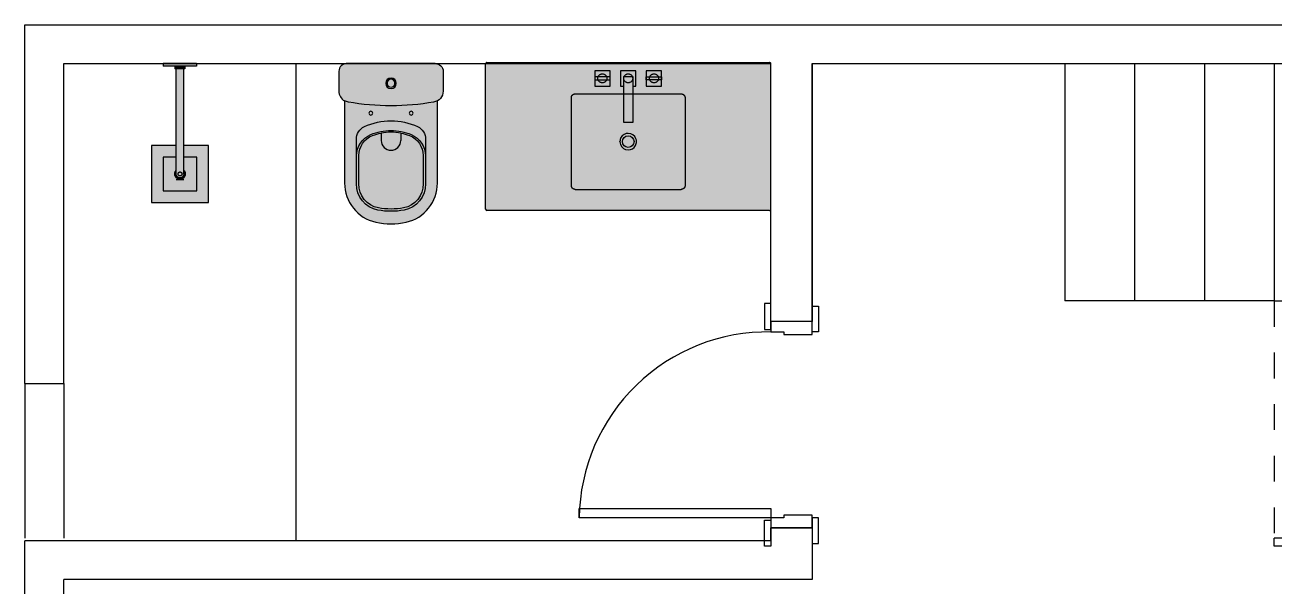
# Model space of a CAD drawing. Header units: millimetres. Extents: x 0 to 7.5, y 0 to 16.2.
# Drawn here: x 0 to 4.84, y 14.045 to 16.22 of the extents above; entities that cross this region are included whole.
import ezdxf

# ---------------------------------------------------------------- set-up
doc = ezdxf.new("R2010")
doc.units = ezdxf.units.MM
for name, pattern in [('CACHE', [0.239999994635582, 0.119999997317791, -0.119999997317791]), ('CONTINU', [0]), ('DASHSPACE', [30, 12, -18]), ('HIDDEN', [9.524999999999999, 6.35, -3.175])]:
    doc.linetypes.add(name, pattern=pattern)
for name, color, linetype in [('AI-Caixilhos', 2, 'Continuous'), ('AI-Equip san', 1, 'Continuous'), ('ARQ_Alvenaria', 4, 'Continuous'), ('ARQ_Caixilho', 1, 'Continuous'), ('ARQ_Escada', 1, 'Continuous')]:
    doc.layers.add(name, color=color, linetype=linetype)
doc.layers.add('AI-Hatch equip san', color=255, linetype='Continuous', lineweight=0)

# ---------------------------------------------------------------- blocks, each defined once
blk = doc.blocks.new('BACIA VOGUE PLUS CP525 - PLANTA')
at = {"layer": 'AI-Hatch equip san'}
h = blk.add_hatch(color=256, dxfattribs=at)
h.paths.add_polyline_path([(0.2029819681127663, -0.1064209892956125), (0.2029821046336622, -0.02928925581885622, 0.4177746611043462), (0.1726251087268054, 0), (-0.172390264361141, 0, 0.4037668227474437), (-0.2013260020143264, -0.02928925366165558), (-0.2013258655098014, -0.1064209903387479, 0.2675957906071498), (-0.1791717963060364, -0.1440773359719341, 0.0873507331019102), (-0.1648816062894412, -0.149159383672389, 0.0419215482761166), (0.0008280874545505412, -0.1630741347769273, 0.0419217918455576), (0.1665385319127211, -0.149159218187906, -0.002557810752443), (0.1660972889040124, -0.1492338565936784, 0.3663366426868632)])
h.paths.add_polyline_path([(0.000828279892999717, -0.0966472008089756, -1), (0.000828279892999717, -0.05569838569877383, -1)], flags=16)
h.paths.add_polyline_path([(0.000828279892999717, -0.09165344275255016, -1), (0.000828279892999717, -0.06069214375519927, -1)], flags=0)
edge = h.paths.add_edge_path()
edge.add_line((-0.179171800256043, -0.1440773337308894), (-0.1791718248801715, -0.4629633556741144))
edge.add_arc((-0.02361626332749722, -0.4629633420750157), 0.1555555615526769, 180.0000050089562, 257.2909584115675)
edge.add_arc((0.0008290131787589416, -0.3545744550481764), 0.2666668677911435, 257.2907881814603, 282.7088727248874)
edge.add_arc((0.02527249099047424, -0.4629635634870866), 0.1555557412784841, 282.7091245076064, 360.0000815526128)
edge.add_line((0.1808282322687944, -0.4629633420750174), (0.1808282059156596, -0.1440774909092131))
edge.add_arc((0.1592437205758728, -0.1060341745997153), 0.0437399579698938, 279.0147632878452, 299.5691041169531, ccw=False)
edge.add_arc((0.0008483444686646635, 0.83035844521706), 0.9934325802005164, 269.9988316858968, 279.575166714042, ccw=False)
edge.add_arc((0.0008077062437763516, 0.830359645168274), 0.9934337801542708, 260.42484044789285, 270.00117547591265, ccw=False)
edge.add_arc((-0.1575869271711525, -0.1060348338966151), 0.0437394391793126, 240.4299263300798, 260.9840415205306, ccw=False)
for points in [[(-0.1707345083475786, -6.550523547588227e-06, 0.4200999088809455), (-0.2013260020143264, -0.02928925366165558), (-0.2013258655098014, -0.1064209903387479, 0.2675957906093825), (-0.1791717963057238, -0.1440773359721135)], [(0.1723906083508666, -6.550606171273898e-06, -0.4200999559944218), (0.2029821046336622, -0.02928925581885622), (0.2029819681127663, -0.1064209892956125, -0.3663366426868458), (0.1660972889040124, -0.1492338565936784, -0.0418089791809137), (0.0008280874566537477, -0.1630741347769273, -0.0418089791803658), (-0.1644413153449875, -0.1492338605347605, -0.0899254475467314), (-0.1791717963057238, -0.1440773359721135)], [(-0.179171800256043, -0.1440773337308894), (-0.1791718248801715, -0.4629633556741144, 0.3506406100393655), (-0.05783850962987458, -0.6147077673037131, 0.1113643007795019), (0.05949499643921285, -0.614708114511199, 0.3506406278863314), (0.1808282322687944, -0.4629633420750174), (0.1808282059156596, -0.1440774909092131)], [(-0.132513497435383, -0.3574158843918429, -0.3055382144920512), (-0.07730141839127214, -0.2748073760160654, -0.0974481896694778), (0.0008282708789408844, -0.259434192897011, -0.0974482197534445), (0.07895782445970667, -0.2748076429495949, -0.305538199285392), (0.134169447640005, -0.3574158822718747)], [(0.03905046260476297, -0.2693427366265873, -0.0429944799334745), (0.07206227793935227, -0.2787721903447942, -0.3122724263513446), (0.1252845301719674, -0.3563552579527283, 0.0050697164946249), (0.1259470929436759, -0.4656767120527601, -0.3657371896726949), (0.04974796577781149, -0.5589379507935455, -0.0461563593288864), (0.0008282830741279668, -0.5634636754443321, -0.0461563593301599), (-0.04809201339284641, -0.5589379512019637, -0.3657371811576453), (-0.1242911428287528, -0.4656767170823155, 0.0050697194659062), (-0.1236289481859956, -0.3563551451271287, -0.3122724416186567), (-0.07040597825655937, -0.2787725150340066, -0.0429942775378125), (-0.03739405521619688, -0.2693427662983545)], [(0.03905046260476297, -0.2693427366265873, 0.0481105261590189), (0.0008282711509366436, -0.2656564264079293, 0.0481106987763615), (-0.03739405521619688, -0.2693427662983545)]]:
    blk.add_lwpolyline(points, format="xyb")
at = {"ltscale": 0.1519950866699219}
blk.add_lwpolyline([(0.1723902643611552, 0), (-0.1723902643611552, 0)], dxfattribs=at)
for points in [[(0.000828279892999717, -0.05569838569877383, 1), (0.000828279892999717, -0.0966472008089756, 1)], [(0.000828279892999717, -0.06069214375519927, 1), (0.000828279892999717, -0.09165344275255016, 1)], [(-0.07739395361792845, -0.1842227057841157, 1), (-0.07739395361792845, -0.1993338177771555, 1)], [(0.07905051340392788, -0.1842227057841157, 1), (0.07905051340392788, -0.1993338177771555, 1)], [(-0.1023248054166004, -0.2440429508928723, -0.1093424138520017), (0.0008282692082559606, -0.221211972085877, -0.109342413851093), (0.1039809750380698, -0.244042953662948, -0.2959563080926484), (0.1348014425820168, -0.2932387551190754, 0.0080034057414445), (0.1348348099471366, -0.4655327266334943, -0.3657371896726949), (0.05137885102450923, -0.5676761350371677, -0.0461563593288864), (0.0008282831801977864, -0.5723525586888734, -0.0461563593301599), (-0.04972228477711838, -0.5676761362429747, -0.3657371811576453), (-0.133178859840001, -0.465532732142055, 0.0080034085963835), (-0.1331455699801438, -0.2932383623762203, -0.2959562259815054)]]:
    blk.add_lwpolyline(points, format="xyb", close=True)
at = {"ltscale": 0.1402225494384766}
blk.add_lwpolyline([(-0.03739405521619688, -0.2693427662983545), (-0.03739394329934953, -0.2973523270843721, 0.9999999562886204), (0.03905050308534896, -0.2973523237428797)], format="xyb", dxfattribs=at)
at = {"ltscale": 0.1453723907470703}
blk.add_lwpolyline([(0.03905046260476297, -0.2693427366265873), (0.03905046260476297, -0.2983810062038437)], dxfattribs=at)
blk = doc.blocks.new('CUBA L117 - PLANTA')
at = {"layer": 'AI-Hatch equip san'}
blk.add_hatch(color=256, dxfattribs=at).paths.add_polyline_path([(0.5524999999997818, -0.0050060587198004, 0.4142135361783456), (0.5474939408322826, 0), (-0.5474939412802087, 0, 0.4142135361843708), (-0.5525000000002365, -0.0050060591674992), (-0.5525000000002365, -0.5693517551619607, 0.4142135362161423), (-0.5474939408325099, -0.5743578138822159), (0.5474939412799813, -0.5743578138822159, 0.4142135361824266), (0.5524999999997818, -0.5693517547147167)])
for p, q in [((-0.5474939412802087, 0), (0.5474939412799813, 0)), ((-0.5525000000002365, -0.5693517551621881), (-0.5525000000002365, -0.0050060587198004)), ((0.5524999999997818, -0.5693517551621881), (0.5524999999997818, -0.0050060587198004)), ((-0.2202665454831276, -0.4772866718114983), (-0.2202665454831276, -0.1371196500231235)), ((-0.2051258455473999, -0.1219789882804889), (0.2051259983199998, -0.1219789882804889)), ((0.2202666982557275, -0.1371196500231235), (0.2202666982557275, -0.4772866718114983)), ((-0.2051258455473999, -0.4924273526507932), (0.2051259983199998, -0.4924273526507932)), ((0.5474939412799813, -0.5743578138822159), (-0.5474939412802087, -0.5743578138822159))]:
    blk.add_line(p, q)
at = {"ltscale": 0.0018122271722185}
for p, q in [((-0.0003627207922818, -0.2751664399038418), (3.81930931e-08, -0.2751568916046381)), ((-0.0003627207922818, -0.33923988193078), (3.81930931e-08, -0.3392494302299838))]:
    blk.add_line(p, q, dxfattribs=at)
at = {"ltscale": 0.0018160405515093}
for p, q in [((3.81930931e-08, -0.2751568916046381), (0.0003635610423771, -0.2751664399038418)), ((3.81930931e-08, -0.3392494302299838), (0.0003635610423771, -0.33923988193078))]:
    blk.add_line(p, q, dxfattribs=at)
at = {"ltscale": 0.0015358407160772}
for p, q in [((-0.0320459637673594, -0.3072031609171972), (-0.0320372557182509, -0.3068957438745201)), ((-0.0320372557182509, -0.3075105779601017), (-0.0320459637673594, -0.3072031609171972))]:
    blk.add_line(p, q, dxfattribs=at)
at = {"ltscale": 0.0018530181748995}
for p, q in [((0.03204749149495, -0.3072031609171972), (0.0320366446269418, -0.3068322667809298)), ((0.0320366446269418, -0.3075740550534647), (0.03204749149495, -0.3072031609171972))]:
    blk.add_line(p, q, dxfattribs=at)
for points in [[(-0.2202665454831276, -0.1371196500231235), (-0.2202487474532972, -0.1366583907827135), (-0.2202388172222527, -0.136427780259055), (-0.220220866419595, -0.1360765556191836), (-0.2201984088196696, -0.1357256365249668), (-0.2201701458538992, -0.1353777728866135), (-0.2201532644608051, -0.135204070226564), (-0.2201342442485838, -0.1350305967255281), (-0.2201057521237999, -0.1348028124984921), (-0.2200730587469479, -0.1345755629763516), (-0.2200361641187101, -0.1343489245450655), (-0.2199949918524453, -0.1341230499779158), (-0.2199496947207535, -0.1338978628882614), (-0.2199005018828757, -0.1336735924355707), (-0.2198610865036699, -0.1335058479141935), (-0.2198196086915232, -0.1333385617112981), (-0.2197306949290123, -0.1330056698059252), (-0.2196339897541293, -0.1326748403332658), (-0.2195299514853559, -0.1323462260661472), (-0.2194189620549878, -0.1320199797771693), (-0.2193008686897429, -0.1316962542393867), (-0.2191756713898485, -0.131375202225172), (-0.2190432937691185, -0.1310570528939934), (-0.2189038122135116, -0.1307418826320372), (-0.2187570739506555, -0.1304300733715991), (-0.2186034609121634, -0.130122159817347), (-0.2184426675526083, -0.1298179128098127), (-0.2182779784870945, -0.1295229849424686), (-0.2181065674189995, -0.129231800008256), (-0.2179336286226317, -0.1289523021926016), (-0.2177545789149917, -0.1286767000829059), (-0.2175728556837839, -0.1284099587949186), (-0.2173854798591037, -0.12814711321289), (-0.2171922222821649, -0.1278879341780339), (-0.2169933884983948, -0.1276329563945637), (-0.2167847772564073, -0.1273772147474119), (-0.2165706661937747, -0.1271260562837142), (-0.2163448680130386, -0.1268727590011167), (-0.2161133408526439, -0.1266246559932824), (-0.2158727237115272, -0.1263783098725071), (-0.2156265303635791, -0.1261376163447494), (-0.2153783509693312, -0.1259057836389275), (-0.2151249773003201, -0.1256796035261232), (-0.2148733605181405, -0.1254648813726362), (-0.2146170841663206, -0.1252558118121669), (-0.2143614189053551, -0.1250562905509014), (-0.2141015523927763, -0.1248623454962399), (-0.2138380193334797, -0.1246743585807053), (-0.2135704377951697, -0.124492024257961), (-0.2132943009805785, -0.1243125926184803), (-0.2130143448464423, -0.1241392718902716), (-0.2127228543668025, -0.1239677080493493), (-0.2124276209538038, -0.1238028662110082), (-0.2121233739462696, -0.1236420728514531), (-0.2118154603920175, -0.1234884598131885), (-0.2115036511315793, -0.1233417215501049), (-0.2111884808696232, -0.1232022399947255), (-0.2108703315384446, -0.123069862373768), (-0.2105492795244572, -0.1229446650738737), (-0.2102255539864473, -0.1228265717086288), (-0.2098993076974693, -0.1227155822782606), (-0.2095706934303507, -0.1226115440094873), (-0.2092398639576913, -0.1225148388346042), (-0.2089069720525458, -0.1224259250720934), (-0.208739685849423, -0.1223844472599467), (-0.2085719413282732, -0.1223450318807409), (-0.2083476708753551, -0.122295839042863), (-0.2081224837857007, -0.1222505419111712), (-0.207896609218551, -0.1222093696449065), (-0.2076699707872649, -0.1221724750166686), (-0.2074427212651244, -0.1221397816398166), (-0.2072149370380885, -0.1221112895150327), (-0.2070414635372799, -0.1220922693028115), (-0.2068677608772305, -0.1220753879097174), (-0.2065198972386497, -0.122047124943947), (-0.2061689781444329, -0.1220246673440215), (-0.2058177535045615, -0.1220067165415912), (-0.2055871429811304, -0.1219967863103193), (-0.2051258455473999, -0.1219789882804889)], [(0.2051259983199998, -0.1219789882804889), (0.2055872193670893, -0.1219967863103193), (0.2058179062771614, -0.1220067165415912), (0.2061689781442055, -0.1220246673440215), (0.2065200500112496, -0.122047124943947), (0.206867913649603, -0.1220753879097174), (0.2070416163096524, -0.1220922693028115), (0.2072150134240474, -0.1221112895150327), (0.2074427976513107, -0.1221397816398166), (0.2076701235598648, -0.1221724750166686), (0.2078966856045099, -0.1222093696449065), (0.2081226365580733, -0.1222505419111712), (0.2083476708749004, -0.122295839042863), (0.2085720941006457, -0.1223450318807409), (0.2087398386220229, -0.1223844472599467), (0.2089069720523184, -0.1224259250720934), (0.2092400167302912, -0.1225148388346042), (0.2095707698163096, -0.1226115440094873), (0.2098993840836556, -0.1227155822782606), (0.2102255539862199, -0.1228265717086288), (0.2105494322968298, -0.1229446650738737), (0.2108704079246308, -0.123069862373768), (0.2111886336422231, -0.1232022399947255), (0.2115038039039518, -0.1233417215501049), (0.2118156131646174, -0.1234884598131885), (0.2121234503324558, -0.1236420728514531), (0.2124276209535765, -0.1238028662110082), (0.2127226252073342, -0.123967555276522), (0.2130138101415468, -0.1241389663448444), (0.2132933843436149, -0.1243119051409849), (0.2135688336804833, -0.1244909548486248), (0.2138357277412979, -0.12467267808006), (0.2140984969369128, -0.1248600539045128), (0.2143577523581825, -0.1250533114814516), (0.2146125773688254, -0.1252521452652218), (0.2148684717888045, -0.1254607565072092), (0.2151196302525022, -0.1256748675698418), (0.2153729275350997, -0.1259006657505779), (0.215621030542934, -0.1261321929109727), (0.2158673002772957, -0.1263728100520893), (0.2161079174184124, -0.1266190034000374), (0.2163398265108753, -0.1268671827942853), (0.2165660830100933, -0.1271205564635238), (0.2167807287771666, -0.127372173245476), (0.2169898747240495, -0.1276284495972959), (0.2171893959853151, -0.1278841148582614), (0.2173832646533356, -0.1281439813708403), (0.2175713279555111, -0.1284075144301369), (0.2177535858918418, -0.1286750959684468), (0.2179329411449089, -0.128951232783038), (0.2181063382595312, -0.1292311889171742), (0.2182779021004535, -0.129522679396814), (0.2184427439387946, -0.1298179128098127), (0.2186034609117087, -0.130122159817347), (0.2187571503366144, -0.1304300733715991), (0.2189038122132842, -0.1307418826320372), (0.219043446541491, -0.1310569765075797), (0.2191757477760348, -0.131375202225172), (0.2193008686895155, -0.1316962542393867), (0.219418962054533, -0.1320199797771693), (0.2195300278715422, -0.1323462260661472), (0.2196340661403155, -0.1326748403332658), (0.2197307713151986, -0.1330056698059252), (0.2198196850777094, -0.1333385617112981), (0.2198612392760424, -0.1335058479141935), (0.2199006546554756, -0.1336735924355707), (0.2199498474931261, -0.1338978628882614), (0.2199950682384042, -0.1341230499779158), (0.2200361641184827, -0.1343489245450655), (0.2200731351331342, -0.1345755629763516), (0.2201058285097588, -0.1348028124984921), (0.2201343970211838, -0.1350305967255281), (0.2201533408469913, -0.135204070226564), (0.2201701458536718, -0.1353777728866135), (0.2201984088194422, -0.1357255983318737), (0.2202208664193677, -0.1360765556191836), (0.2202388936082116, -0.136427780259055), (0.2202488238394835, -0.1366583907827135), (0.2202666982557275, -0.1371196500231235)], [(-0.2051258455473999, -0.4924273526507932), (-0.2055871429811304, -0.4924095737176231), (-0.2058177535045615, -0.4923995861965978), (-0.2061689781444329, -0.4923816353939401), (-0.2065198972386497, -0.4923591777940147), (-0.2068677608772305, -0.4923309148282442), (-0.2070414635372799, -0.4923140334351502), (-0.2072149370380885, -0.4922950323195892), (-0.2074427212651244, -0.492266521098145), (-0.2076699707872649, -0.4922338277215204), (-0.207896609218551, -0.4921969330930552), (-0.2081224837857007, -0.4921557799232233), (-0.2083476708753551, -0.492110520984852), (-0.2085719413282732, -0.492061289953881), (-0.208739685849423, -0.4920218936711081), (-0.2089069720525458, -0.4919804158591888), (-0.2092398639576913, -0.4918914639033574), (-0.2095706934303507, -0.4917947778251346), (-0.2098993076974693, -0.4916907777496818), (-0.2102255539864473, -0.4915797310293329), (-0.2105492795244572, -0.4914616376640879), (-0.2108703315384446, -0.4913364403641936), (-0.2111884808696232, -0.4912041009365567), (-0.2115036511315793, -0.4910645811878567), (-0.2118154603920175, -0.4909179002147539), (-0.2121233739462696, -0.4907642298865085), (-0.2124275445673902, -0.4906034556236137), (-0.2127225488211479, -0.4904387474614396), (-0.2130137337553606, -0.4902673936830979), (-0.2132932315712424, -0.490094416693637), (-0.2135688336807107, -0.4899153669859971), (-0.2138355749689254, -0.4897336819478824), (-0.2140984205507266, -0.4895462870267693), (-0.2143575995855826, -0.48935299125651), (-0.2146125773690528, -0.4891541574729672), (-0.2148683190162046, -0.4889455844238455), (-0.215119553866316, -0.4887314733614403), (-0.2153727747624998, -0.4885056369873837), (-0.2156208777703341, -0.4882741289236492), (-0.2158672238911095, -0.4880335308789654), (-0.2161079174188671, -0.4877873566276776), (-0.2163397501246891, -0.4875391390403366), (-0.2165659302374934, -0.4872857462746652), (-0.2167806523912077, -0.4870341294927129), (-0.2169897219514496, -0.486777872237326), (-0.2171892432129425, -0.4865222260730207), (-0.2173831882673767, -0.4862623404637816), (-0.2175711751829112, -0.4859987883078248), (-0.2177535095056555, -0.4857312640592682), (-0.2179329411451363, -0.4854551081482441), (-0.2181062618733449, -0.4851750947241272), (-0.2182778257142672, -0.484883680630901), (-0.2184426675526083, -0.4845884281214694), (-0.2186034609121634, -0.4842841811139352), (-0.2187570739506555, -0.483976286656116), (-0.2189038122135116, -0.4836644201059244), (-0.2190432937691185, -0.483349307133949), (-0.2191756713898485, -0.4830311196094499), (-0.2193008686897429, -0.4827100675952352), (-0.2194189620549878, -0.4823863229607924), (-0.2195299514853559, -0.4820600766718144), (-0.2196339897541293, -0.4817315005977889), (-0.2197306949290123, -0.4814006711253569), (-0.2198196086915232, -0.4810677410268909), (-0.2198610865036699, -0.4809004930170886), (-0.2199005018828757, -0.4807327484957114), (-0.2199496947207535, -0.4805084398497002), (-0.2199949918524453, -0.4802833100497992), (-0.2200361641187101, -0.4800573781928961), (-0.2200730587469479, -0.4798307970515907), (-0.2201057521237999, -0.4796035475292229), (-0.2201342442485838, -0.4793757442055267), (-0.2201532644608051, -0.4792022707047181), (-0.2201701458538992, -0.4790285871413289), (-0.2201984088196696, -0.4786807235027482), (-0.220220866419595, -0.4783297471187779), (-0.2202388172222527, -0.4779785415755669), (-0.2202487474532972, -0.4777479501485687), (-0.2202665454831276, -0.4772866718114983)], [(0.2202666982557275, -0.4772866718114983), (0.2202488238394835, -0.4777479501485687), (0.2202388936082116, -0.4779785415755669), (0.2202208664193677, -0.4783297471187779), (0.2201984088194422, -0.4786807044063153), (0.2201701458536718, -0.4790285871413289), (0.2201533408469913, -0.4792022707047181), (0.2201343970211838, -0.4793757251090938), (0.2201058285097588, -0.4796035284325626), (0.2200731351331342, -0.4798307779549305), (0.2200361641184827, -0.4800573781928961), (0.2199950682384042, -0.480283290953139), (0.2199498474931261, -0.4805084398497002), (0.2199006546554756, -0.4807327293992785), (0.2198612392760424, -0.4809004739204284), (0.2198196850777094, -0.4810677410268909), (0.2197307713151986, -0.4814006711253569), (0.2196340661403155, -0.4817315005977889), (0.2195300278715422, -0.4820600766718144), (0.219418962054533, -0.4823863229607924), (0.2193008686895155, -0.4827100675952352), (0.2191757477760348, -0.4830311196094499), (0.219043446541491, -0.483349307133949), (0.2189038122132842, -0.4836644201059244), (0.2187571503366144, -0.483976286656116), (0.2186034609117087, -0.484284142920842), (0.2184427439387946, -0.4845883708317161), (0.2182780548732808, -0.4848833750854738), (0.2181066438049584, -0.4851745600194591), (0.2179337050088179, -0.4854540196420203), (0.217754655301178, -0.4857296026552831), (0.2175730084561565, -0.4859964012330238), (0.21738555624529, -0.4862592086217319), (0.2171922986683512, -0.4865183876565879), (0.2169933884981674, -0.4867733463433979), (0.2167848536423662, -0.4870291643769633), (0.2165708189663746, -0.4872803228406611), (0.2163448680128113, -0.4875335819301654), (0.2161134172388301, -0.4877816658413395), (0.2158728000977135, -0.4880279928654545), (0.2156266831359517, -0.4882687054896451), (0.2153784273555175, -0.4885005572923547), (0.2151249773000927, -0.4887267183084987), (0.2148733605179132, -0.4889414213655528), (0.2146171605522795, -0.4891505482157755), (0.214361571677955, -0.4893500503803807), (0.2141015523925489, -0.4895440145314752), (0.2138380193332523, -0.4897320014472371), (0.213570514181356, -0.4899142784800006), (0.2132944537531785, -0.4900937292161416), (0.2130144212326286, -0.4902670690407831), (0.2127229307529888, -0.4904385946886123), (0.2124277737264038, -0.4906034365269534), (0.2121234503324558, -0.4907642298865085), (0.2118156131646174, -0.4909179002147539), (0.2115038039039518, -0.4910645811878567), (0.2111886336422231, -0.4912041009365567), (0.2108704079246308, -0.4913364403641936), (0.2105494322968298, -0.4914616376640879), (0.2102255539862199, -0.4915797310293329), (0.2098993840836556, -0.4916907777496818), (0.2095707698163096, -0.4917947778251346), (0.2092400167302912, -0.4918914639033574), (0.2089069720523184, -0.4919804158591888), (0.2087398386220229, -0.4920218936711081), (0.2085720941006457, -0.492061289953881), (0.2083476708749004, -0.492110520984852), (0.2081226365580733, -0.4921557799232233), (0.2078966856045099, -0.4921969330930552), (0.2076701235598648, -0.4922338277215204), (0.2074427976513107, -0.492266521098145), (0.2072150134240474, -0.4922950323195892), (0.2070416163096524, -0.4923140334351502), (0.206867913649603, -0.4923309148282442), (0.2065200500112496, -0.4923591777940147), (0.2061689781442055, -0.4923816353939401), (0.2058179062771614, -0.4923995861965978), (0.2055872193670893, -0.4924095737176231), (0.2051259983199998, -0.4924273526507932)]]:
    blk.add_lwpolyline(points)
at = {"linetype": 'DASHSPACE'}
for centre in [(-0.100121136205189, -0.0619062836415196), (3.81930931e-08, -0.0619062836415196), (0.1001212889777889, -0.0619062836415196)]:
    blk.add_circle(centre, 0.0175212070862193, dxfattribs=at)
blk.add_circle((3.81930931e-08, -0.3072031609171972), 0.0225272662537106)
for centre, radius, start, end in [((-0.5474939412802087, -0.0050060587198004), 0.0050060591674912, 90.00000250448171, 180.0000050089504), ((0.5474939412799813, -0.0050060587198004), 0.0050060591674912, 6.396528000000001e-09, 90.00000250448171), ((3.81930931e-08, -0.3072031609171972), 0.0320387786719439, 89.34987777852504, 151.3521152524184), ((3.81930931e-08, -0.3072031609171972), 0.0320387786719439, 19.98174061498843, 89.34987777852504), ((3.81930931e-08, -0.3072031609171972), 0.0320387786719439, 151.3521152524184, 179.999991348572), ((3.81930931e-08, -0.3072031609171972), 0.0320387786719439, 180.0000050089504, 200.4476925913804), ((3.81930931e-08, -0.3072031609171972), 0.0320387786719439, 200.4476925913804, 269.3512146743704), ((3.81930931e-08, -0.3072031609171972), 0.0320387786719439, 269.3512146743704, 331.3521202613716), ((3.81930931e-08, -0.3072031609171972), 0.0320387786719439, 331.3521202613716, 359.9999826971573), ((3.81930931e-08, -0.3072031609171972), 0.0320387786719439, 4.7397360699e-06, 19.98174061498843), ((-0.5474939412802087, -0.5693517551621881), 0.0050060591674912, 180.0000050089504, 270.000000683243), ((0.5474939412799813, -0.5693517551621881), 0.0050060591674912, 269.9999974955181, 359.9999999865947)]:
    blk.add_arc(centre, radius, start, end)
blk = doc.blocks.new('DREAM - 1877C87 - PLANTA')
at = {"layer": 'AI-Hatch equip san'}
h = blk.add_hatch(color=256, dxfattribs=at)
h.paths.add_polyline_path([(-0.0693547006167137, -0.036014907159597), (-0.0693547006167137, -0.0234320640074657), (-0.1288016717840037, -0.0234320640074657), (-0.1288016717840037, -0.036014907159597)])
h.paths.add_polyline_path([(-0.0693547006167137, -0.0594469711670627), (-0.0693547006167137, -0.036014907159597), (-0.1288016717840037, -0.036014907159597), (-0.1288016717840037, -0.0594469711670627)])
h.paths.add_polyline_path([(-0.0173387494630788, -0.2006335276889786), (0.0173387494628514, -0.2006335276889786), (0.0173387494628514, -0.0222926141875632), (-0.0173387494630788, -0.0222926141875632)])
h.paths.add_polyline_path([(0.0173387494628514, -0.0222926141875632), (0.0173387494628514, -0.0594469711670627), (0.0297234855834177, -0.0594469711670627), (0.0297234855834177, 0), (-0.029723485583645, 0), (-0.029723485583645, -0.0594469711670627), (-0.0173387494630788, -0.0594469711670627), (-0.0173387494630788, -0.0222926141875632)])
h.paths.add_polyline_path([(0.1288016717835489, -0.0234320640074657), (0.1288016717835489, 0), (0.0693547006164863, 0), (0.0693547006164863, -0.0234320640074657)])
h.paths.add_polyline_path([(0.1288016717835489, -0.036014907159597), (0.1288016717835489, -0.0234320640074657), (0.0693547006164863, -0.0234320640074657), (0.0693547006164863, -0.036014907159597)])
h.paths.add_polyline_path([(0.1288016717835489, -0.0594469711670627), (0.1288016717835489, -0.036014907159597), (0.0693547006164863, -0.036014907159597), (0.0693547006164863, -0.0594469711670627)])
h.paths.add_polyline_path([(-0.0693547006167137, -0.0234320640074657), (-0.0693547006167137, 0), (-0.1288016717840037, 0), (-0.1288016717840037, -0.0234320640074657)])
for points in [[(-0.1288016717840037, -0.0594469711670627), (-0.0693547006167137, -0.0594469711670627), (-0.0693547006167137, 0), (-0.1288016717840037, 0)], [(0.0693547006164863, -0.0594469711670627), (0.1288016717835489, -0.0594469711670627), (0.1288016717835489, 0), (0.0693547006164863, 0)], [(-0.1288016717840037, -0.036014907159597), (-0.0693547006167137, -0.036014907159597), (-0.0693547006167137, -0.0234320640074657), (-0.1288016717840037, -0.0234320640074657)], [(-0.0173387494630788, -0.0222926141875632), (0.0173387494628514, -0.0222926141875632), (0.0173387494628514, -0.2006335276889786), (-0.0173387494630788, -0.2006335276889786)], [(0.1288016717835489, -0.036014907159597), (0.0693547006164863, -0.036014907159597), (0.0693547006164863, -0.0234320640074657), (0.1288016717835489, -0.0234320640074657)]]:
    blk.add_lwpolyline(points, close=True)
blk.add_lwpolyline([(0.0173387494628514, -0.0594469711670627), (0.0297234855834177, -0.0594469711670627), (0.0297234855834177, 0), (-0.029723485583645, 0), (-0.029723485583645, -0.0594469711670627), (-0.0173387494630788, -0.0594469711670627)])
blk = doc.blocks.new('CHUVEIRO QUADRATTA 1992 C CT PL')
at = {"layer": 'AI-Hatch equip san'}
blk.add_hatch(color=256, dxfattribs=at).paths.add_polyline_path([(0.5377997641879233, 0.1109374965992416), (0.3175661191327208, 0.1109374965992416), (0.3175661191327208, -0.1092961522747089), (0.5377997641879233, -0.1092961522747089)])
at = {"layer": 'AI-Hatch equip san', "ltscale": 3}
blk.add_hatch(color=256, dxfattribs=at).paths.add_polyline_path([(0.0099923688125045, -0.0204843320840382, -0.4142135623687064), (0.0114912241343745, -0.0189854767621682), (0.0114912241343745, 0.0189855247255082, -0.4142135623709011), (0.0099923688125045, 0.0204843800473894)])
for p, q in [((0, 0.0649503892876737), (0.0099923688125045, 0.0649503892876737)), ((0, 0.0649503892876737), (0, -0.0649503892876737)), ((0.0099923688125045, 0.0649503892876737), (0.0099923688125045, -0.0649503892876737)), ((0.0114912241343745, 0.0189855247255082), (0.0114912241343745, -0.0189854767621682)), ((0.0114912241343745, 0.0189855247255082), (0.0199847376251228, 0.0189855247255082)), ((0.0199847376251228, 0.0189855247255082), (0.0199847376251228, -0.0189854767621682)), ((0.2697939579386457, 0.0158092084831196), (0.0199847376251228, 0.0158092084831196)), ((0.4285895208554962, 0.0158092084831196), (0.2697939579386457, 0.0158092084831196)), ((0.4496565965644095, -0.0141678679773349), (0.4496565965644095, 0.0158092084831196)), ((0.0114912241343745, -0.0189854767621682), (0.0199847376251228, -0.0189854767621682)), ((0.2697939579386457, -0.0141678679773349), (0.0199847376251228, -0.0141678679773349)), ((0.4285895208554962, -0.0141678679773349), (0.2697939579386457, -0.0141678679773349)), ((0, -0.0649503892876737), (0.0099923688125045, -0.0649503892876737))]:
    blk.add_line(p, q)
at = {"linetype": 'CONTINU'}
for points in [[(0.3175661191327208, -0.0141678679773349), (0.3175661191327208, -0.1092961522747089), (0.5377997641879233, -0.1092961522747089), (0.5377997641879233, 0.1109374965992416), (0.3175661191327208, 0.1109374965992416), (0.3175661191327208, 0.0158092084831196)], [(0.3626139101667434, -0.0141678679773349), (0.3626139101667434, -0.0642483612406899), (0.4927519731539008, -0.0642483612406899), (0.4927519731539008, 0.0658897017464746), (0.3626139101667434, 0.0658897017464746), (0.3626139101667434, 0.0158092084831196)]]:
    blk.add_lwpolyline(points, dxfattribs=at)
at = {"linetype": 'CACHE', "extrusion": (0, 0, -1)}
for points in [[(-0.4138125456848059, -0.0141678679773349, -0.1888669097455485), (-0.4276829416603221, -0.0196009889058644, -1), (-0.4276829416603221, 0.0212423294116491, -0.1888669097455485), (-0.4138125456848059, 0.0158092084831196, -0.1888669097455485)], [(-0.416805393109712, -0.0141678679773349, -0.1582471708758664), (-0.4276829416603221, -0.0176989771722056, -1), (-0.4276829416603221, 0.0193403176779903, -0.1582471708758664), (-0.416805393109712, 0.0158092084831196, -0.1582471708758664)], [(-0.4207423148657626, -0.0141678679773349, -0.1088425979563022), (-0.4276829416603221, -0.0156968531262471, -1), (-0.4276829416603221, 0.0173381936320318, -0.1088425979563022), (-0.4207423148657626, 0.0158092084831196, -0.1088425979563022)], [(-0.426776362465148, -0.0141678679773349, -0.0151039565231848), (-0.4276829416603221, -0.0141952600917819, -1), (-0.4276829416603221, 0.0158366005975665, -0.0151039565231848), (-0.426776362465148, 0.0158092084831196, -0.0151039565231848)]]:
    blk.add_lwpolyline(points, format="xyb", dxfattribs=at)
blk.add_lwpolyline([(-0.4276829416603221, 0.0085789009309742, -1), (-0.4276829416603221, -0.0069375604251896, -1)], format="xyb", close=True, dxfattribs=at)
for centre, start, end in [((0.0114912241343745, 0.0204843800473782), 180.0000049998831, 270.0000010006267), ((0.0114912241343745, -0.0204843320840382), 90.00000299862327, 180.0000049998831)]:
    blk.add_arc(centre, 0.0014988553218812, start, end)
at = {"layer": 'AI-Hatch equip san'}
for points in [[(0, 0.0649503892876737), (0.0099923688125045, 0.0649503892876737), (0, -0.0649503892876737), (0.0099923688125045, -0.0649503892876737)], [(0.0114912241343745, 0.0189855247255082), (0.0199847376251228, 0.0189855247255082), (0.0114912241343745, -0.0189854767621569), (0.0199847376251228, -0.0189854767621682)], [(0.0199847376251228, 0.0158092084831196), (0.0199847376251228, -0.0141678679773349), (0.3175661191327208, 0.0158092084831196), (0.3175661191327208, -0.0141678679773349)]]:
    blk.add_solid(points, dxfattribs=at)

msp = doc.modelspace()

# ---------------------------------------------------------------- linework, layer by layer
at = {"color": 1}
for points in [[(2.889999993413981, 15.03999985626233), (2.889999993413981, 15.13999985626235), (2.864999993414771, 15.13999985626235), (2.864999993414771, 15.03999985626233)], [(3.05, 15.02999985622096), (3.05, 15.12999985622098), (3.07499999999921, 15.12999985622098), (3.07499999999921, 15.02999985622096)], [(2.890000000000001, 14.29999985622097), (2.890000000000001, 14.19999985622094), (2.865000000000792, 14.19999985622094), (2.865000000000792, 14.29999985622097)], [(3.05, 14.30999985622096), (3.05, 14.20999985622099), (3.07499999999921, 14.20999985622099), (3.07499999999921, 14.30999985622096)]]:
    msp.add_lwpolyline(points, close=True, dxfattribs=at)
at = {"color": 1, "linetype": 'HIDDEN'}
msp.add_arc((2.877500000000382, 14.29999985622097), 0.7301071564622357, 89.01900394907621, 179.2152056797321, dxfattribs=at)
at = {"layer": 'AI-Caixilhos'}
for points in [[(2.890000000000001, 15.03), (2.940000000000013, 15.03), (2.940000000000013, 15.02), (3.049999999415976, 15.02), (3.049999999415976, 15.07000000000001), (2.890000000000001, 15.07000000000001)], [(2.890000000000001, 14.30999999999999), (2.14746133181781, 14.31), (2.14746133181781, 14.345), (2.890000000000001, 14.34499999999999)], [(3.049999999415976, 14.27), (3.049999999415976, 14.32), (2.940000000000013, 14.32), (2.940000000000013, 14.30999999999999), (2.890000000000001, 14.30999999999999), (2.890000000000001, 14.27)]]:
    msp.add_lwpolyline(points, close=True, dxfattribs=at)
at = {"layer": 'ARQ_Alvenaria'}
for p, q in [((0, 14.83), (0, 16.22)), ((0, 16.22), (0.15, 16.22)), ((0.15, 16.22), (3.050000000000001, 16.22)), ((3.050000000000001, 16.22), (7.53, 16.22)), ((0.15, 14.83), (0.15, 16.07)), ((0.15, 16.07), (2.89, 16.07)), ((2.890000000000001, 15.07), (2.890000000000001, 16.07)), ((3.050000000000001, 16.07), (7.379999999999999, 16.07)), ((3.05, 15.08), (3.05, 16.07)), ((3.05, 16.07), (3.05, 15.07)), ((3.05, 15.07), (2.890000000000001, 15.07)), ((0, 14.83), (0.15, 14.83)), ((2.890000000000002, 14.22), (2.890000000000001, 14.27)), ((3.05, 14.27), (2.890000000000001, 14.27)), ((3.05, 14.27), (3.05, 14.07)), ((6.309999999999999, 14.23), (4.840000000000002, 14.23)), ((4.840000000000002, 14.23), (4.840000000000002, 14.23)), ((4.840000000000002, 14.2), (4.840000000000002, 14.23)), ((0, 10), (0, 14.22)), ((2.890000000000002, 14.22), (0, 14.22)), ((6.309999999999999, 14.2), (4.840000000000002, 14.2)), ((0.15, 10.15), (0.15, 14.07)), ((3.05, 14.07), (0.1499999999999999, 14.07))]:
    msp.add_line(p, q, dxfattribs=at)
at = {"layer": 'ARQ_Caixilho'}
for p, q in [((1.05, 16.07), (1.05, 14.22)), ((0, 14.83), (0, 14.23)), ((0.15, 14.83), (0.15, 14.23))]:
    msp.add_line(p, q, dxfattribs=at)
at = {"layer": 'ARQ_Escada'}
for p, q in [((4.030000000000003, 16.07), (4.030000000000003, 15.15)), ((4.300000000000002, 16.07), (4.300000000000002, 15.15)), ((4.570000000000002, 16.07), (4.570000000000002, 15.15)), ((4.840000000000001, 16.07), (4.840000000000001, 15.15)), ((4.840000000000002, 16.07), (4.840000000000002, 15.15)), ((4.840000000000001, 15.15), (4.030000000000003, 15.15)), ((4.840000000000002, 15.15), (6.459999999999998, 15.15))]:
    msp.add_line(p, q, dxfattribs=at)
at = {"layer": 'ARQ_Escada', "linetype": 'HIDDEN', "ltscale": 0.01}
msp.add_line((4.840000000000002, 15.15), (4.840000000000002, 14.23), dxfattribs=at)

# ---------------------------------------------------------------- block references
at = {"layer": 'AI-Equip san', "rotation": 270}
msp.add_blockref('CHUVEIRO QUADRATTA 1992 C CT PL', (0.6, 16.07), dxfattribs=at)
at = {"layer": 'AI-Equip san'}
for name, p in [('BACIA VOGUE PLUS CP525 - PLANTA', (1.417499999552414, 16.07)), ('CUBA L117 - PLANTA', (2.337499999552528, 16.07500605871924)), ('DREAM - 1877C87 - PLANTA', (2.337500037745734, 16.04282326066125))]:
    msp.add_blockref(name, p, dxfattribs=at)

doc.saveas('drawing.dxf')
